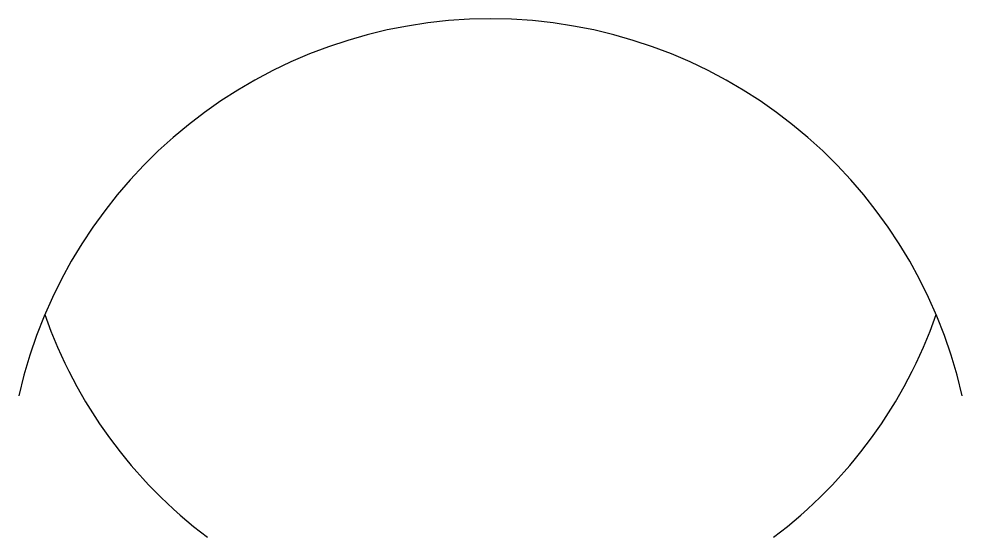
# Model space of a CAD drawing. Header units: millimetres. Extents: x 0 to 20, y 2 to 13.
import ezdxf

# ---------------------------------------------------------------- set-up
doc = ezdxf.new("R2010")
doc.units = ezdxf.units.MM
doc.layers.get('0').update_dxf_attribs({"lineweight": 25})

msp = doc.modelspace()

# ---------------------------------------------------------------- linework, layer by layer
for centre, radius, start, end in [((10, 2.75), 10.25, 12.6804, 167.3196), ((10, 10), 10, 199.1223, 233.1301), ((10, 10), 10, 306.8699, 340.8777)]:
    msp.add_arc(centre, radius, start, end)

doc.saveas('drawing.dxf')
